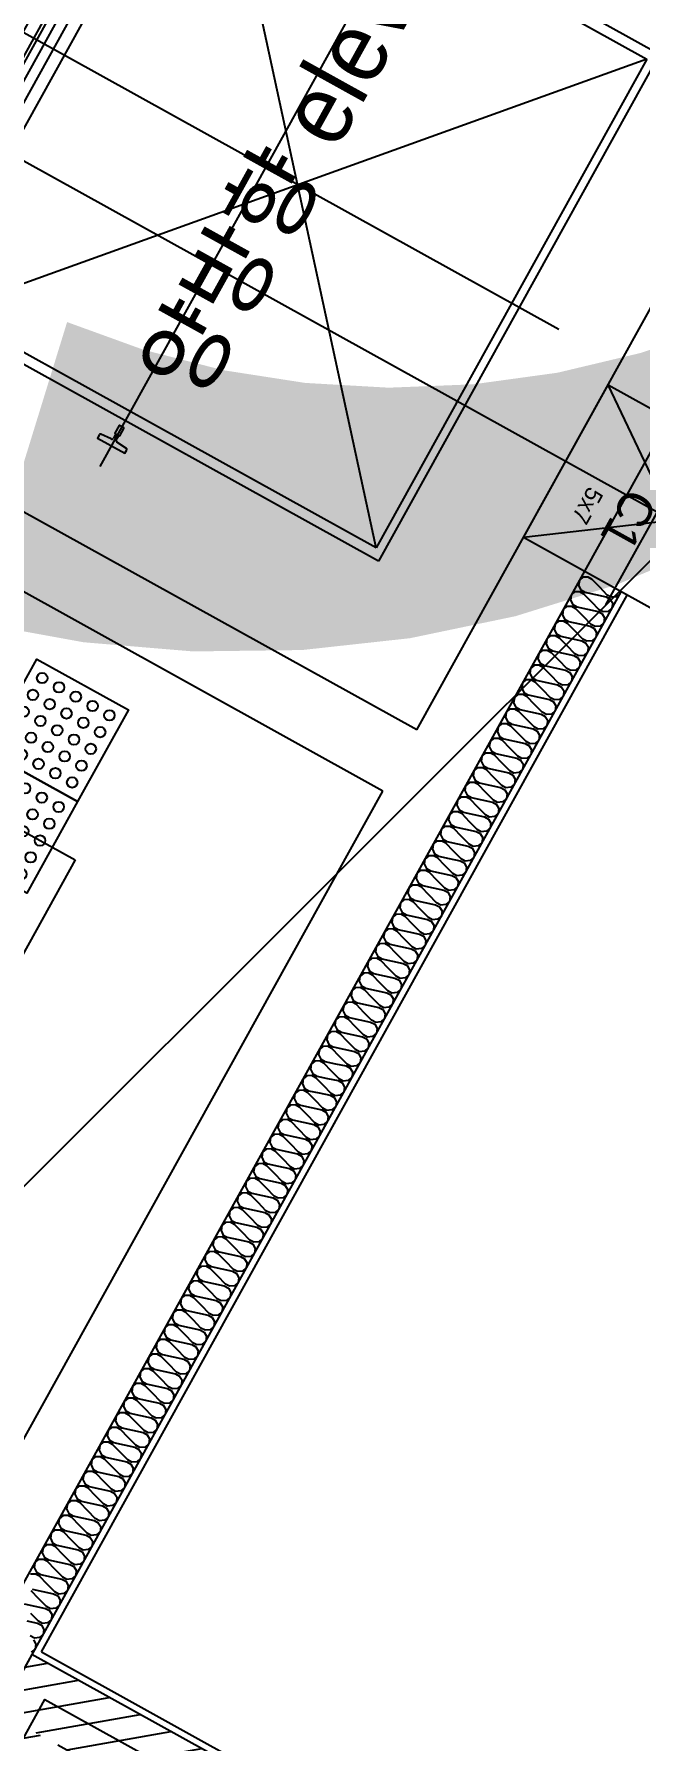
# Model space of a CAD drawing. Header units: millimetres. Extents: x -21000 to 567700, y 435000 to 850800.
# Drawn here: x 261402 to 263136, y 583056 to 587944 of the extents above; entities that cross this region are included whole.
import ezdxf
from ezdxf.xclip import XClip

# ---------------------------------------------------------------- set-up
doc = ezdxf.new("R2010")
doc.units = ezdxf.units.MM
doc.header["$LTSCALE"] = 700
doc.header["$XCLIPFRAME"] = 2
doc.linetypes.add('AB_Pbase$0$주차장기둥$0$CEN', pattern=[62, 60, -1, 0, -1])
doc.layers.get('0').update_dxf_attribs({"color": 2})
doc.layers.get('Defpoints').update_dxf_attribs({"color": 171})
for name, color, linetype in [('AB_Pbase$0$AREA-C', 3, 'Continuous'), ('AB_Pbase$0$elev', 6, 'Continuous'), ('AB_Pbase$0$FIN', 6, 'Continuous'), ('AB_Pbase$0$HAT-BR', 5, 'Continuous'), ('AB_Pbase$0$INS', 8, 'Continuous'), ('AB_Pbase$0$LEAD', 7, 'Continuous'), ('AB_Pbase$0$WAL', 3, 'Continuous'), ('AB_Pbase$0$점자블럭', 5, 'Continuous'), ('AB_Pbase$0$주차장기둥$0$CEN_P', 244, 'AB_Pbase$0$주차장기둥$0$CEN')]:
    doc.layers.add(name, color=color, linetype=linetype)
doc.layers.add('AB_Pbase$0$주차장기둥$0$DEFPOINT', color=247, linetype='Continuous', plot=False)
doc.styles.add('AB_Pbase$0$울릉도L', font='')
doc.styles.add('AB_Pbase$0$주차장기둥$0$맑은 고딕', font='')
doc.styles.get('AB_Pbase$0$울릉도L').set_extended_font_data('Dotum')
doc.styles.get('AB_Pbase$0$주차장기둥$0$맑은 고딕').set_extended_font_data('Dotum')

# ---------------------------------------------------------------- blocks, each defined once
blk = doc.blocks.new('AB_Pbase$0$car_rail_13K')
for p, q in [((47.790624, 41.725773), (45.348959, 9.373712)), ((45.348959, -9.373711), (47.790624, -41.725773))]:
    blk.add_line(p, q)
for points in [[(40.363138, 4.75), (26, 4.75), (26, 8), (1, 8), (0, 7), (0, -7), (1, -8), (26, -8), (26, -4.75), (40.363138, -4.75)], [(50.782116, -44.5), (62, -44.5), (62, 44.5), (50.782116, 44.5)]]:
    blk.add_lwpolyline(points)
for centre, radius, start, end in [((40.363138, 9.75), 5, 270, 355.683972), ((50.782116, 41.5), 3, 90, 175.683972), ((40.363138, -9.75), 5, 4.316028, 90), ((50.782116, -41.5), 3, 184.316028, 270)]:
    blk.add_arc(centre, radius, start, end)
blk = doc.blocks.new('AB_Pbase$0$A$C1E77784F')
at = {"layer": 'AB_Pbase$0$elev'}
for p, q in [((840, -220), (840, -2180)), ((35, -680), (35, -250)), ((35, -250), (90, -250)), ((90, -250), (90, -2150)), ((115, -250), (185, -250)), ((115, -2150), (115, -250)), ((185, -250), (185, -370)), ((185, -370), (1670, -370)), ((1670, -370), (1670, -2030)), ((1645, -2000), (245, -400)), ((1645, -400), (245, -2000)), ((245, -400), (245, -750)), ((245, -400), (1645, -400)), ((1645, -400), (1645, -2000)), ((0, -600), (35, -680)), ((-237, -710), (-237, -680)), ((-237, -680), (-200, -680)), ((-1, -680), (39, -680)), ((39, -680), (39, -750)), ((39, -750), (-237, -710)), ((185, -750), (185, -720)), ((45, -1665), (45, -735)), ((45, -735), (80, -735)), ((80, -735), (80, -1665)), ((145, -1665), (145, -735)), ((145, -735), (180, -735)), ((180, -735), (180, -1665)), ((245, -750), (185, -750)), ((1800, -1200), (-215, -1200)), ((39, -1650), (-237, -1690)), ((39, -1720), (39, -1650)), ((245, -1650), (185, -1650)), ((185, -1650), (185, -1680)), ((245, -2000), (245, -1650)), ((-237, -1690), (-237, -1720)), ((80, -1665), (45, -1665)), ((180, -1665), (145, -1665)), ((-237, -1720), (-200, -1720)), ((-1, -1720), (39, -1720)), ((0, -1800), (35, -1720)), ((35, -2150), (35, -1720)), ((1645, -2000), (245, -2000)), ((1670, -2030), (185, -2030)), ((185, -2030), (185, -2150)), ((35, -2150), (90, -2150)), ((115, -2150), (185, -2150))]:
    blk.add_line(p, q, dxfattribs=at)
for p, rotation in [((840, -350), 89.99999936946413), ((840, -2050), 269.9999993694635)]:
    blk.add_blockref('AB_Pbase$0$car_rail_13K', p, dxfattribs=dict(at, rotation=rotation))
at = {"layer": 'Defpoints', "style": 'AB_Pbase$0$울릉도L'}
blk.add_text('양방향 elev.', height=200, rotation=90, dxfattribs=at).set_placement((995.2, -1889.6))
blk = doc.blocks.new('AB_Pbase$0$AB_Pbase_지하1층_골조')
for p, q in [((261218.1, 583230.3), (265775.3, 591451.7)), ((262497.6, 585951.1), (263661.1, 588050.2)), ((262400.6, 585776.2), (258805.9, 587768.8)), ((262497.6, 585951.1), (260748.3, 586920.8)), ((261140.1, 583502.2), (262400.6, 585776.2))]:
    blk.add_line(p, q)
blk = doc.blocks.new('AB_Pbase$0$주차장기둥$0$cen 2bl 지하')
at = {"layer": 'AB_Pbase$0$주차장기둥$0$CEN_P', "color": 5}
for p, q in [((-31785.7, 68579), (-31785.7, 98983)), ((-39385.7, 68883), (119274.2, 68883))]:
    blk.add_line(p, q, dxfattribs=at)
at = {"layer": 'AB_Pbase$0$주차장기둥$0$CEN_P', "color": 54}
blk.add_line((-29947.6, 74983), (-49872.5, 5565.9), dxfattribs=at)
blk = doc.blocks.new('AB_Pbase$0$주차장기둥$0$p기둥 5x7')
blk.add_lwpolyline([(-250, 350), (250, 350), (250, -350), (-250, -350)], close=True)
at = {"layer": 'AB_Pbase$0$주차장기둥$0$DEFPOINT'}
for p, q in [((250, 350), (-250, -350)), ((-250, 350), (250, -350))]:
    blk.add_line(p, q, dxfattribs=at)
at = {"layer": 'AB_Pbase$0$주차장기둥$0$DEFPOINT', "color": 6, "style": 'AB_Pbase$0$주차장기둥$0$맑은 고딕'}
for s, height, p in [('C1', 100, (-24.4, -160.2)), ('5x7', 50, (28.8, -258.5))]:
    blk.add_text(s, height=height, rotation=0, dxfattribs=at).set_placement(p)
blk = doc.blocks.new('AB_Pbase$0$주차장기둥')
for name, p, rotation in [('AB_Pbase$0$주차장기둥$0$cen 2bl 지하', (36991.8, -11666.7), 1.99999810188403), ('AB_Pbase$0$주차장기둥$0$p기둥 5x7', (2871.4, 56066.7), 271.9999981018843)]:
    blk.add_blockref(name, p, dxfattribs=dict(rotation=rotation))
blk = doc.blocks.new('AB_Pbase$0$점자블럭')
at = {"layer": 'AB_Pbase$0$점자블럭', "extrusion": (0, 0, -1)}
blk.add_lwpolyline([(0, 0), (300, 0), (300, 300), (0, 300)], close=True, dxfattribs=at)
at = {"layer": 'AB_Pbase$0$점자블럭', "color": 250}
for centre in [(-260, 260), (-205, 260), (-150, 260), (-95, 260), (-40, 260), (-260, 205), (-205, 205), (-150, 205), (-95, 205), (-40, 205), (-260, 150), (-205, 150), (-150, 150), (-95, 150), (-40, 150), (-260, 95), (-205, 95), (-150, 95), (-95, 95), (-40, 95), (-260, 40), (-205, 40), (-150, 40), (-95, 40), (-40, 40)]:
    blk.add_circle(centre, 15, dxfattribs=at)
blk = doc.blocks.new('AB_Pbase')
at = {"layer": 'AB_Pbase$0$HAT-BR'}
h = blk.add_hatch(dxfattribs=at)
h.set_pattern_fill('ANSI31', color=256, scale=20, angle=145)
h.paths.add_polyline_path([(235929.4, 604527.6), (236063.8, 604661.9), (238153, 602571.6), (240063.6, 606018.4), (240229.8, 605926.3), (238280.5, 602409.7), (237010.4, 601140.3), (237826.9, 600323.4), (237692.5, 600189.1), (236741.7, 601140.4), (238029, 602427)])
h.paths.add_polyline_path([(238632.8, 599517.1), (232550.1, 593437.5), (232684.4, 593303.2), (238767.1, 599382.7)])
h.paths.add_polyline_path([(239573, 598576.4), (244422.5, 593724.3), (238339.7, 587644.8), (238205.4, 587779.2), (244153.8, 593724.4), (239438.6, 598442)])
h.paths.add_polyline_path([(253366.3, 576146.8), (254890.9, 574621.3), (254756.5, 574487), (253231.9, 576012.5)], flags=17)
h.paths.add_polyline_path([(246954.3, 581883.1), (245525.6, 580455.2), (245391.3, 580589.5), (246820, 582017.5)])
h.paths.add_polyline_path([(247173.6, 582371), (252407.6, 587602.2), (252541.9, 587467.8), (247308, 582236.6)])
h.paths.add_polyline_path([(260580.1, 582120.7), (261142.4, 583135.1), (260976.2, 583227.2), (260414, 582212.8)], flags=17)
h.paths.add_polyline_path([(263886.9, 576046.1), (264234.4, 575698.5), (264194.3, 575658.4), (265114.4, 575148.5), (265206.5, 575314.6)])
edge = h.paths.add_edge_path()
edge.add_line((263638.9, 581842.7), (261303.6, 583137.2))
edge.add_line((261303.6, 583137.2), (261395.8, 583303.3))
edge.add_line((261395.8, 583303.3), (265930.7, 580789.6))
edge.add_line((265930.7, 580789.6), (269809.1, 587786.6))
edge.add_line((269809.1, 587786.6), (269975.3, 587694.4))
edge.add_line((269975.3, 587694.4), (266096.8, 580697.5))
edge.add_line((266096.8, 580697.5), (266534.1, 580455.1))
edge.add_line((266534.1, 580455.1), (266442, 580288.9))
edge.add_line((266442, 580288.9), (263805.1, 581750.6))
edge.add_line((263638.9, 581842.7), (262485.1, 579761.3))
edge.add_line((263805.1, 581750.6), (261405.4, 577421.6))
edge.add_line((262393, 579595.1), (259935.3, 580957.4))
edge.add_line((262485.1, 579761.3), (259861.3, 581215.7))
edge.add_line((262393, 579595.1), (261239.3, 577513.7))
edge.add_line((259861.3, 581215.7), (259168.1, 579965.2))
edge.add_line((259334.3, 579873.1), (259168.1, 579965.2))
edge.add_line((259935.3, 580957.4), (259334.3, 579873.1))
edge.add_line((261239.3, 577513.7), (258615.4, 578968.1))
edge.add_line((258615.4, 578968.1), (258523.3, 578802))
edge.add_line((258523.3, 578802), (263739.4, 575910.6))
edge.add_line((263739.4, 575910.6), (263879.2, 576050.4))
edge.add_line((263879.2, 576050.4), (261405.4, 577421.6))
edge = h.paths.add_edge_path()
edge.add_line((273761.7, 610263.5), (273411.9, 610457.4))
edge.add_line((273411.9, 610457.4), (273281, 610221.2))
edge.add_line((273281, 610221.2), (271837.9, 611021.2))
edge.add_line((271837.9, 611021.2), (270579.8, 608751.5))
edge.add_line((270579.8, 608751.5), (267899.1, 610237.5))
edge.add_line((267899.1, 610237.5), (268345.1, 611042.1))
edge.add_line((268345.1, 611042.1), (267907.8, 611284.5))
edge.add_line((267907.8, 611284.5), (267461.8, 610479.9))
edge.add_line((267461.8, 610479.9), (264676.1, 612024))
edge.add_line((264676.1, 612024), (266867.4, 615977.3))
edge.add_line((266867.4, 615977.3), (266701.3, 616069.4))
edge.add_line((266701.3, 616069.4), (265295.3, 613533))
edge.add_line((265295.3, 613533), (264945.5, 613726.9))
edge.add_line((264945.5, 613726.9), (264853.4, 613560.7))
edge.add_line((264853.4, 613560.7), (265203.2, 613366.8))
edge.add_line((265203.2, 613366.8), (264417.8, 611949.9))
edge.add_line((264417.8, 611949.9), (276229.5, 605402.6))
edge.add_line((276229.5, 605402.6), (278088.8, 608756.8))
edge.add_line((278088.8, 608756.8), (278565.5, 608492.5))
edge.add_line((278565.5, 608492.5), (278798.2, 608912.4))
edge.add_line((278798.2, 608912.4), (278719.4, 608956))
edge.add_line((278719.4, 608956), (278578.9, 608702.3))
edge.add_line((278578.9, 608702.3), (278093.4, 608971.4))
edge.add_line((278093.4, 608971.4), (278825.5, 610292.1))
edge.add_line((278825.5, 610292.1), (278746.8, 610335.7))
edge.add_line((278746.8, 610335.7), (278092.3, 609155))
edge.add_line((278092.3, 609155), (277414.5, 609530.7))
edge.add_line((277414.5, 609530.7), (277370.8, 609452))
edge.add_line((277370.8, 609452), (278048.7, 609076.3))
edge.add_line((278048.7, 609076.3), (276155.5, 605660.9))
edge.add_line((276155.5, 605660.9), (275027.2, 606286.3))
edge.add_line((275027.2, 606286.3), (275473.2, 607090.9))
edge.add_line((275473.2, 607090.9), (275394.5, 607134.6))
edge.add_line((275394.5, 607134.6), (274948.5, 606329.9))
edge.add_line((274948.5, 606329.9), (274668.6, 606485.1))
edge.add_line((274668.6, 606485.1), (275114.6, 607289.7))
edge.add_line((275114.6, 607289.7), (275035.9, 607333.3))
edge.add_line((275035.9, 607333.3), (274589.9, 606528.7))
edge.add_line((274589.9, 606528.7), (270746, 608659.4))
edge.add_line((270746, 608659.4), (271911.9, 610762.9))
edge.add_line((271911.9, 610762.9), (273538.7, 609861.1))
edge.add_line((273538.7, 609861.1), (273766.6, 610272.2))
h.paths.add_polyline_path([(249823.9, 630123.9), (248214.6, 631015.9), (248122.5, 630849.7), (249731.8, 629957.7)])
h.paths.add_polyline_path([(264448.6, 621462.8), (264706.6, 621319.7), (264798.7, 621485.9), (263959.1, 621951.3), (263866.9, 621785.1), (264282.4, 621554.9), (263271.6, 619731.3), (263437.7, 619639.2)])
h.paths.add_polyline_path([(269499.6, 619034.5), (268660, 619499.9), (268567.9, 619333.7), (269048.9, 619067.1), (267972.6, 617125.4), (268138.8, 617033.3), (269215.1, 618975), (269407.5, 618868.3)])
h.paths.add_polyline_path([(278950.9, 618872.1), (277573.4, 619635.6), (275440.2, 615787.3), (272265.3, 617547.2), (272173.2, 617381), (274499.7, 616091.4), (273527.6, 614337.8), (273693.8, 614245.7), (274665.9, 615999.3), (276004, 615257.5), (276166.4, 615550.5), (275676.7, 615822), (277647.4, 619377.4), (278858.8, 618705.9)])
h.paths.add_polyline_path([(271683.5, 616497.6), (271517.4, 616589.7), (270492, 614739.9), (270658.2, 614647.8)])
h.paths.add_polyline_path([(266121, 619581), (265095.6, 617731.2), (264929.4, 617823.3), (265954.8, 619673.1)])
h.paths.add_polyline_path([(264405.1, 617124.9), (264497.2, 617291.1), (264296.1, 617402.6), (264203.9, 617236.4)])
edge = h.paths.add_edge_path()
edge.add_line((261140, 623342.4), (261232.1, 623508.6))
edge.add_line((261232.1, 623508.6), (257484.4, 625586))
edge.add_line((257484.4, 625586), (257392.3, 625419.8))
edge.add_line((257392.3, 625419.8), (258756.7, 624663.5))
edge.add_line((258756.7, 624663.5), (257030.8, 621549.9))
edge.add_line((257030.8, 621549.9), (255666.4, 622306.2))
edge.add_line((255666.4, 622306.2), (255622.7, 622227.5))
edge.add_line((255622.7, 622227.5), (256987.1, 621471.2))
edge.add_line((256987.1, 621471.2), (256735, 621016.4))
edge.add_line((256735, 621016.4), (256813.8, 620972.7))
edge.add_line((256813.8, 620972.7), (258835.4, 624619.9))
edge.add_line((258835.4, 624619.9), (261140, 623342.4))
h.paths.add_polyline_path([(252295.3, 623557.4), (252251.7, 623478.7), (252800.5, 623174.5), (252844.1, 623253.2)], flags=17)
h.paths.add_polyline_path([(278024, 614023.5), (278741.6, 615317.9), (277798.7, 613617.1), (277877.5, 613573.4), (278119.7, 614010.5), (279335.4, 613336.6), (279379.1, 613415.3), (278163.4, 614089.2), (278820.3, 615274.3), (278741.6, 615317.9)])
h.paths.add_polyline_path([(276999.8, 611990.1), (277047.9, 611963.4), (276926.7, 611744.8), (276799.9, 611815.1), (277163.5, 612471), (277242.2, 612427.4)], flags=17)
h.paths.add_polyline_path([(275349.5, 612653.4), (275456.1, 612845.8), (275766.5, 612673.7), (275659.8, 612481.3)], flags=17)
h.paths.add_polyline_path([(274915.1, 612859.8), (274748.9, 612952), (274506.5, 612514.6), (274672.7, 612422.5)], flags=17)
h.paths.add_polyline_path([(279024.5, 610867.8), (280144.5, 612888.1), (280223.2, 612844.5), (279103.3, 610824.1)])
h.paths.add_polyline_path([(279601.8, 610547.8), (280721.7, 612568.2), (280800.4, 612524.5), (279680.5, 610504.2)])
edge = h.paths.add_edge_path()
edge.add_line((268115.9, 579441.1), (268710.6, 579111.4))
edge.add_line((268710.6, 579111.4), (268676.7, 579050.2))
edge.add_line((268676.7, 579050.2), (271436.1, 577520.6))
edge.add_line((271436.1, 577520.6), (271470, 577581.9))
edge.add_line((271470, 577581.9), (271528.2, 577686.8))
edge.add_line((271528.2, 577686.8), (268174.1, 579546.1))
edge.add_line((268174.1, 579546.1), (268115.9, 579441.1))
h.paths.add_polyline_path([(252546, 576288.4), (251117.3, 574860.5), (254615.6, 571360.4), (257807.1, 577118), (257640.9, 577210.2), (255736.8, 573775), (255682.7, 573829.2), (255548.3, 573694.9), (255641, 573602.1), (254521.2, 571582.1), (251315.3, 574789.7), (252680.4, 576154.1)])
h.paths.add_polyline_path([(254748.7, 622094.5), (254457.8, 621569.8), (254624, 621477.7), (254914.9, 622002.4)], flags=17)
h.paths.add_polyline_path([(260390.1, 620339.5), (260224, 620431.6), (261377.8, 622513.2), (261544, 622421.1)])
h.paths.add_polyline_path([(246694.2, 601788.4), (244262.8, 603136.2), (244354.9, 603302.4), (246786.3, 601954.6)])
h.paths.add_polyline_path([(264513.8, 616681.6), (263362.4, 614604.4), (263948.4, 614279.6), (263856.3, 614113.4), (262500.6, 614864.9), (262592.7, 615031.1), (263196.2, 614696.5), (264347.6, 616773.8)])
h.paths.add_polyline_path([(251505.8, 616203), (251413.7, 616036.9), (267384.3, 607184.2), (267476.4, 607350.4)])
h.paths.add_polyline_path([(271057.7, 605148), (274188.8, 603412.4), (272429, 600237.5), (270189.9, 601478.7), (270097.8, 601312.5), (274624, 598803.6), (274716.1, 598969.8), (272595.1, 600145.4), (274355, 603320.3), (277464.3, 601596.8), (270405.5, 588862.3), (265870.5, 591376.1), (265778.4, 591209.9), (270479.5, 588604), (277722.6, 601670.9), (271149.8, 605314.2)])
h.paths.add_polyline_path([(255481.8, 630440.5), (255389.7, 630274.4), (255792, 630051.4), (254296.4, 627353.1), (254375.1, 627309.5), (255870.8, 630007.7), (258726.4, 628424.8), (257230.8, 625726.6), (257396.9, 625634.5), (258984.7, 628498.9)])
h.paths.add_polyline_path([(252754.7, 624571.9), (253714.6, 626303.6), (253793.4, 626260), (252833.4, 624528.2)])
h.paths.add_polyline_path([(271454, 617733.9), (271546.1, 617900.1), (271143.9, 618123.1), (271051.8, 617956.9)])
h.paths.add_polyline_path([(274129.6, 612597.8), (274173.2, 612676.5), (272975, 613340.7), (272679.2, 612807.2), (272845.4, 612715.1), (273097.5, 613169.9)], flags=17)
h.paths.add_polyline_path([(261119, 615848), (261285.2, 615755.9), (262691.1, 618292.3), (262525, 618384.4)])
h.paths.add_polyline_path([(261302.7, 615746.2), (261210.6, 615580), (261503.6, 615417.6), (261595.7, 615583.7)], flags=17)
h.paths.add_polyline_path([(260779.6, 615235.7), (260945.8, 615143.6), (260407.7, 614172.8), (247559.5, 621294.6), (247428.3, 621367.4), (245110.6, 622652.1), (245202.7, 622818.3), (246042.3, 622352.9), (246488.4, 623157.5), (246654.5, 623065.4), (246208.5, 622260.8), (248062.7, 621233), (249400.8, 623646.9), (248952.5, 623895.4), (248996.2, 623974.1), (249984.5, 623426.3), (249940.9, 623347.5), (249479.5, 623603.3), (248141.4, 621189.3), (250017.5, 620149.4), (251359.6, 622570.7), (250948.5, 622798.5), (250988.1, 622869.9), (251939.3, 622342.7), (251895.6, 622264), (251434.3, 622519.7), (250096.2, 620105.8), (252811.9, 618600.4), (253257.9, 619405.1), (253336.6, 619361.5), (252890.6, 618556.8), (253257.9, 618353.2), (254159.7, 619980), (253792.3, 620183.6), (253676, 619973.7), (253597.3, 620017.3), (253905.1, 620572.7), (254071.3, 620480.6), (253971.9, 620301.3), (254627.9, 619937.7), (254535.8, 619771.5), (254238.4, 619936.4), (253336.7, 618309.6), (254613.6, 617601.7), (255607.5, 619394.7), (255773.6, 619302.6), (254779.8, 617509.6), (260333.6, 614431.1)])
h.paths.add_polyline_path([(251257.3, 624727.3), (251091.2, 624819.4), (250887.5, 624452.1), (248071, 626013.3), (247978.9, 625847.1), (247979.1, 625847), (246827.7, 623769.8), (246993.9, 623677.6), (248145.3, 625754.9), (251552, 623866.5), (251644.1, 624032.7), (251053.7, 624359.9)])
h.paths.add_polyline_path([(239278.8, 608614.4), (239444.9, 608522.3), (239503.1, 608627.2), (240058.5, 608319.4), (240150.6, 608485.5), (239595.2, 608793.4), (239937, 609410), (239416.6, 609698.5), (239373, 609619.7), (239727.2, 609423.4)], flags=17)
h.paths.add_polyline_path([(249096, 617321.6), (249188.1, 617487.8), (246328.1, 619073.1), (246196.9, 619145.8), (244727.6, 619960.3), (244635.4, 619794.1)])
h.paths.add_polyline_path([(244912.1, 609773.6), (245004.2, 609939.8), (238523.3, 613532.3), (235245.5, 607619), (234042, 606416.1), (235434.6, 605022.7), (235569, 605157.1), (234240, 606486.8), (235318, 607564.2), (236122.2, 609014.9), (238706.7, 607582.3), (238270.4, 606795.2), (238991.9, 606395.2), (239084, 606561.4), (238528.6, 606869.2), (239047.4, 607805.1), (238881.2, 607897.2), (238798.8, 607748.5), (238357.1, 607993.3), (239086.7, 609309.6), (239008, 609353.3), (238278.4, 608037), (236214.3, 609181.1), (238509.9, 613322.4), (242795.5, 610946.9), (241038.1, 607776.4), (241204.2, 607684.3), (242961.7, 610854.8)])
h.paths.add_polyline_path([(254770.9, 631457.8), (254937, 631365.6), (255145.7, 631742.1), (254979.5, 631834.2)])
h.paths.add_polyline_path([(254539.5, 630648.5), (254373.3, 630740.6), (254143, 630325.1), (253548.3, 630654.8), (253504.7, 630576.1), (254099.4, 630246.4), (253042.5, 628339.7), (251765.6, 629047.6), (252822.5, 630954.2), (252848.7, 630939.7), (252892.3, 631018.4), (252787.4, 631076.6), (251686.9, 629091.2), (250436.1, 629784.5), (250344, 629618.3), (251594.7, 628925), (250494.2, 626939.6), (250599.2, 626881.5), (250642.8, 626960.2), (250616.6, 626974.7), (251673.5, 628881.4), (252950.4, 628173.6), (251893.5, 626266.9), (251298.8, 626596.6), (251255.1, 626517.9), (251849.9, 626188.2), (251488.7, 625536.6), (251654.9, 625444.5)])
h = blk.add_hatch(dxfattribs=at)
h.set_pattern_fill('ANSI31', color=256, scale=20, angle=145)
h.set_pattern_definition([(190, (-12040.563, 510287.5), (11.026659, -62.535292), [])])
h.paths.add_polyline_path([(261469.8, 583045), (261303.6, 583137.2), (261109.7, 582787.3), (260987.3, 582855.2), (260895.2, 582689), (261183.8, 582529)])
at = {"layer": 'AB_Pbase$0$AREA-C'}
blk.add_lwpolyline([(251046.6, 574655.4), (245320.5, 580384.5), (252757.7, 587817.8), (253097, 587478.3), (253231.8, 587613), (253729.4, 587335.6), (255154.8, 589907), (257874.9, 588399.2), (256517.4, 585950.3), (261166, 583373.5), (260858.1, 582818.1), (261146.8, 582658.2), (261432.8, 583174.2), (263768, 581879.7), (261276.3, 577384.6), (258652.5, 578839), (255715.9, 573541.3), (255688.4, 573568.8), (253909.6, 571790.9), (251392.9, 574308.8), (253171.8, 576086.8), (252825.4, 576433.3), (251046.6, 574655.4), (248251.1, 577452.4)], dxfattribs=at)
at = {"layer": 'AB_Pbase$0$FIN'}
for p, q in [((261264.9, 583067.2), (263082.9, 586347)), ((261422.9, 583311.1), (263100.4, 586337.3)), ((261422.9, 583311.1), (265922.9, 580816.8))]:
    blk.add_line(p, q, dxfattribs=at)
at = {"layer": 'AB_Pbase$0$INS'}
for points in [[(263080, 586341.8), (263069.4, 586332.5), (263054.8, 586331), (263043.3, 586337.4), (263021.4, 586359.8), (262999.5, 586382.3), (262988, 586388.7), (262974, 586388.2), (262963.4, 586379), (262961.2, 586365.1), (262967.6, 586351.9), (262979.2, 586345.5), (263009.8, 586338.8), (263040.4, 586332.2), (263051.9, 586325.8), (263058.9, 586313.7), (263056.7, 586299.8), (263046.1, 586290.6), (263031.5, 586289), (263020, 586295.4), (262998.1, 586317.9), (262976.3, 586340.3), (262964.7, 586346.7), (262950.7, 586346.2), (262940.1, 586337), (262937.9, 586323.1), (262944.3, 586309.9), (262955.9, 586303.5), (262986.5, 586296.9), (263017.1, 586290.2), (263028.6, 586283.8), (263035.6, 586271.7), (263033.4, 586257.8), (263022.8, 586248.6), (263008.3, 586247.1), (262996.7, 586253.5), (262974.9, 586275.9), (262953, 586298.3), (262941.4, 586304.7), (262927.4, 586304.2), (262916.9, 586295), (262914.7, 586281.1), (262921.1, 586268), (262932.6, 586261.6), (262963.2, 586254.9), (262993.8, 586248.2), (263005.4, 586241.8), (263012.4, 586229.7), (263010.2, 586215.8), (262999.6, 586206.6), (262985, 586205.1), (262973.5, 586211.5), (262951.6, 586233.9), (262929.7, 586256.3), (262918.2, 586262.7), (262904.2, 586262.2), (262893.6, 586253), (262891.4, 586239.1), (262897.8, 586226), (262909.3, 586219.6), (262939.9, 586212.9), (262970.6, 586206.2), (262982.1, 586199.8), (262989.1, 586187.7), (262986.9, 586173.8), (262976.3, 586164.6), (262961.7, 586163.1), (262950.2, 586169.5), (262928.3, 586191.9), (262906.4, 586214.3), (262894.9, 586220.7), (262880.9, 586220.2), (262870.3, 586211), (262868.1, 586197.2), (262874.5, 586184), (262886.1, 586177.6), (262916.7, 586170.9), (262947.3, 586164.2), (262958.8, 586157.8), (262965.8, 586145.7), (262963.6, 586131.9), (262953, 586122.6), (262938.5, 586121.1), (262926.9, 586127.5), (262905, 586149.9), (262883.2, 586172.3), (262871.6, 586178.7), (262857.6, 586178.3), (262847, 586169), (262844.8, 586155.2), (262851.3, 586142), (262862.8, 586135.6), (262893.4, 586128.9), (262924, 586122.3), (262935.6, 586115.9), (262942.6, 586103.7), (262940.4, 586089.9), (262929.8, 586080.7), (262915.2, 586079.1), (262903.6, 586085.5), (262881.8, 586107.9), (262859.9, 586130.4), (262848.4, 586136.8), (262834.4, 586136.3), (262823.8, 586127.1), (262821.6, 586113.2), (262828, 586100), (262839.5, 586093.6), (262870.1, 586087), (262900.7, 586080.3), (262912.3, 586073.9), (262919.3, 586061.8), (262917.1, 586047.9), (262906.5, 586038.7), (262891.9, 586037.1), (262880.4, 586043.5), (262858.5, 586066), (262836.6, 586088.4), (262825.1, 586094.8), (262811.1, 586094.3), (262800.5, 586085.1), (262798.3, 586071.2), (262804.7, 586058), (262816.3, 586051.6), (262846.9, 586045), (262877.5, 586038.3), (262889, 586031.9), (262896, 586019.8), (262893.8, 586005.9), (262883.2, 585996.7), (262868.7, 585995.2), (262857.1, 586001.6), (262835.2, 586024), (262813.4, 586046.4), (262801.8, 586052.8), (262787.8, 586052.3), (262777.2, 586043.1), (262775, 586029.2), (262781.4, 586016.1), (262793, 586009.7), (262823.6, 586003), (262854.2, 585996.3), (262865.7, 585989.9), (262872.7, 585977.8), (262870.5, 585963.9), (262859.9, 585954.7), (262845.4, 585953.2), (262833.8, 585959.6), (262812, 585982), (262790.1, 586004.4), (262778.5, 586010.8), (262764.6, 586010.3), (262754, 586001.1), (262751.8, 585987.2), (262758.2, 585974.1), (262769.7, 585967.7), (262800.3, 585961), (262830.9, 585954.3), (262842.5, 585947.9), (262849.5, 585935.8), (262847.3, 585921.9), (262836.7, 585912.7), (262822.1, 585911.2), (262810.6, 585917.6), (262788.7, 585940), (262766.8, 585962.4), (262755.3, 585968.8), (262741.3, 585968.4), (262730.7, 585959.1), (262728.5, 585945.3), (262734.9, 585932.1), (262746.5, 585925.7), (262777.1, 585919), (262807.7, 585912.4), (262819.2, 585906), (262826.2, 585893.8), (262824, 585880), (262813.4, 585870.7), (262798.8, 585869.2), (262787.3, 585875.6), (262765.4, 585898), (262743.5, 585920.5), (262732, 585926.9), (262718, 585926.4), (262707.4, 585917.2), (262705.2, 585903.3), (262711.6, 585890.1), (262723.2, 585883.7), (262753.8, 585877), (262784.4, 585870.4), (262795.9, 585864), (262802.9, 585851.9), (262800.7, 585838), (262790.1, 585828.8), (262775.6, 585827.2), (262764, 585833.6), (262742.1, 585856.1), (262720.3, 585878.5), (262708.7, 585884.9), (262694.7, 585884.4), (262684.1, 585875.2), (262681.9, 585861.3), (262688.4, 585848.1), (262699.9, 585841.7), (262730.5, 585835.1), (262761.1, 585828.4), (262772.7, 585822), (262779.7, 585809.9), (262777.5, 585796), (262766.9, 585786.8), (262752.3, 585785.3), (262740.8, 585791.7), (262718.9, 585814.1), (262697, 585836.5), (262685.5, 585842.9), (262671.5, 585842.4), (262660.9, 585833.2), (262658.7, 585819.3), (262665.1, 585806.2), (262676.6, 585799.8), (262707.2, 585793.1), (262737.8, 585786.4), (262749.4, 585780), (262756.4, 585767.9), (262754.2, 585754), (262743.6, 585744.8), (262729, 585743.3), (262717.5, 585749.7), (262695.6, 585772.1), (262673.7, 585794.5), (262662.2, 585800.9), (262648.2, 585800.4), (262637.6, 585791.2), (262635.4, 585777.3), (262641.8, 585764.2), (262653.4, 585757.8), (262684, 585751.1), (262714.6, 585744.4), (262726.1, 585738), (262733.1, 585725.9), (262730.9, 585712), (262720.3, 585702.8), (262705.8, 585701.3), (262694.2, 585707.7), (262672.3, 585730.1), (262650.5, 585752.5), (262638.9, 585758.9), (262624.9, 585758.4), (262614.3, 585749.2), (262612.1, 585735.4), (262618.6, 585722.2), (262630.1, 585715.8), (262660.7, 585709.1), (262691.3, 585702.4), (262702.8, 585696), (262709.9, 585683.9), (262707.6, 585670.1), (262697.1, 585660.8), (262682.5, 585659.3), (262670.9, 585665.7), (262649.1, 585688.1), (262627.2, 585710.5), (262615.6, 585716.9), (262601.7, 585716.5), (262591.1, 585707.2), (262588.9, 585693.4), (262595.3, 585680.2), (262606.8, 585673.8), (262637.4, 585667.1), (262668, 585660.5), (262679.6, 585654.1), (262686.6, 585641.9), (262684.4, 585628.1), (262673.8, 585618.9), (262659.2, 585617.3), (262647.7, 585623.7), (262625.8, 585646.1), (262603.9, 585668.6), (262592.4, 585675), (262578.4, 585674.5), (262567.8, 585665.3), (262565.6, 585651.4), (262572, 585638.2), (262583.6, 585631.8), (262614.2, 585625.2), (262644.8, 585618.5), (262656.3, 585612.1), (262663.3, 585600), (262661.1, 585586.1), (262650.5, 585576.9), (262635.9, 585575.3), (262624.4, 585581.7), (262602.5, 585604.2), (262580.6, 585626.6), (262569.1, 585633), (262555.1, 585632.5), (262544.5, 585623.3), (262542.3, 585609.4), (262548.7, 585596.2), (262560.3, 585589.8), (262590.9, 585583.2), (262621.5, 585576.5), (262633, 585570.1), (262640, 585558), (262637.8, 585544.1), (262627.2, 585534.9), (262612.7, 585533.4), (262601.1, 585539.8), (262579.3, 585562.2), (262557.4, 585584.6), (262545.8, 585591), (262531.8, 585590.5), (262521.2, 585581.3), (262519, 585567.4), (262525.5, 585554.3), (262537, 585547.9), (262567.6, 585541.2), (262598.2, 585534.5), (262609.8, 585528.1), (262616.8, 585516), (262614.6, 585502.1), (262604, 585492.9), (262589.4, 585491.4), (262577.9, 585497.8), (262556, 585520.2), (262534.1, 585542.6), (262522.6, 585549), (262508.6, 585548.5), (262498, 585539.3), (262495.8, 585525.4), (262502.2, 585512.3), (262513.7, 585505.9), (262544.3, 585499.2), (262574.9, 585492.5), (262586.5, 585486.1), (262593.5, 585474), (262591.3, 585460.1), (262580.7, 585450.9), (262566.1, 585449.4), (262554.6, 585455.8), (262532.7, 585478.2), (262510.8, 585500.6), (262499.3, 585507), (262485.3, 585506.6), (262474.7, 585497.3), (262472.5, 585483.5), (262478.9, 585470.3), (262490.5, 585463.9), (262521.1, 585457.2), (262551.7, 585450.6), (262563.2, 585444.2), (262570.2, 585432), (262568, 585418.2), (262557.4, 585409), (262542.9, 585407.4), (262531.3, 585413.8), (262509.4, 585436.2), (262487.6, 585458.7), (262476, 585465.1), (262462, 585464.6), (262451.4, 585455.4), (262449.2, 585441.5), (262455.7, 585428.3), (262467.2, 585421.9), (262497.8, 585415.2), (262528.4, 585408.6), (262540, 585402.2), (262547, 585390.1), (262544.8, 585376.2), (262534.2, 585367), (262519.6, 585365.4), (262508, 585371.8), (262486.2, 585394.3), (262464.3, 585416.7), (262452.7, 585423.1), (262438.8, 585422.6), (262428.2, 585413.4), (262426, 585399.5), (262432.4, 585386.3), (262443.9, 585379.9), (262474.5, 585373.3), (262505.1, 585366.6), (262516.7, 585360.2), (262523.7, 585348.1), (262521.5, 585334.2), (262510.9, 585325), (262496.3, 585323.5), (262484.8, 585329.9), (262462.9, 585352.3), (262441, 585374.7), (262429.5, 585381.1), (262415.5, 585380.6), (262404.9, 585371.4), (262402.7, 585357.5), (262409.1, 585344.4), (262420.7, 585338), (262451.3, 585331.3), (262481.9, 585324.6), (262493.4, 585318.2), (262500.4, 585306.1), (262498.2, 585292.2), (262487.6, 585283), (262473, 585281.5), (262461.5, 585287.9), (262439.6, 585310.3), (262417.8, 585332.7), (262406.2, 585339.1), (262392.2, 585338.6), (262381.6, 585329.4), (262379.4, 585315.5), (262385.8, 585302.4), (262397.4, 585296), (262428, 585289.3), (262458.6, 585282.6), (262470.1, 585276.2), (262477.1, 585264.1), (262474.9, 585250.2), (262464.3, 585241), (262449.8, 585239.5), (262438.2, 585245.9), (262416.4, 585268.3), (262394.5, 585290.7), (262382.9, 585297.1), (262368.9, 585296.6), (262358.4, 585287.4), (262356.1, 585273.6), (262362.6, 585260.4), (262374.1, 585254), (262404.7, 585247.3), (262435.3, 585240.6), (262446.9, 585234.2), (262453.9, 585222.1), (262451.7, 585208.3), (262441.1, 585199), (262426.5, 585197.5), (262415, 585203.9), (262393.1, 585226.3), (262371.2, 585248.7), (262359.7, 585255.1), (262345.7, 585254.7), (262335.1, 585245.4), (262332.9, 585231.6), (262339.3, 585218.4), (262350.8, 585212), (262381.4, 585205.3), (262412.1, 585198.7), (262423.6, 585192.3), (262430.6, 585180.1), (262428.4, 585166.3), (262417.8, 585157.1), (262403.2, 585155.5), (262391.7, 585161.9), (262369.8, 585184.3), (262347.9, 585206.8), (262336.4, 585213.2), (262322.4, 585212.7), (262311.8, 585203.5), (262309.6, 585189.6), (262316, 585176.4), (262327.6, 585170), (262358.2, 585163.4), (262388.8, 585156.7), (262400.3, 585150.3), (262407.3, 585138.2), (262405.1, 585124.3), (262394.5, 585115.1), (262380, 585113.5), (262368.4, 585119.9), (262346.5, 585142.4), (262324.7, 585164.8), (262313.1, 585171.2), (262299.1, 585170.7), (262288.5, 585161.5), (262286.3, 585147.6), (262292.8, 585134.4), (262304.3, 585128), (262334.9, 585121.4), (262365.5, 585114.7), (262377.1, 585108.3), (262384.1, 585096.2), (262381.9, 585082.3), (262371.3, 585073.1), (262356.7, 585071.6), (262345.1, 585078), (262323.3, 585100.4), (262301.4, 585122.8), (262289.9, 585129.2), (262275.9, 585128.7), (262265.3, 585119.5), (262263.1, 585105.6), (262269.5, 585092.5), (262281, 585086.1), (262311.6, 585079.4), (262342.2, 585072.7), (262353.8, 585066.3), (262360.8, 585054.2), (262358.6, 585040.3), (262348, 585031.1), (262333.4, 585029.6), (262321.9, 585036), (262300, 585058.4), (262278.1, 585080.8), (262266.6, 585087.2), (262252.6, 585086.7), (262242, 585077.5), (262239.8, 585063.6), (262246.2, 585050.5), (262257.8, 585044.1), (262288.4, 585037.4), (262319, 585030.7), (262330.5, 585024.3), (262337.5, 585012.2), (262335.3, 584998.4), (262324.7, 584989.1), (262310.2, 584987.6), (262298.6, 584994), (262276.7, 585016.4), (262254.9, 585038.8), (262243.3, 585045.2), (262229.3, 585044.8), (262218.7, 585035.5), (262216.5, 585021.7), (262222.9, 585008.5), (262234.5, 585002.1), (262265.1, 584995.4), (262295.7, 584988.8), (262307.2, 584982.4), (262314.2, 584970.2), (262312, 584956.4), (262301.4, 584947.2), (262286.9, 584945.6), (262275.3, 584952), (262253.5, 584974.4), (262231.6, 584996.9), (262220, 585003.3), (262206.1, 585002.8), (262195.5, 584993.6), (262193.3, 584979.7), (262199.7, 584966.5), (262211.2, 584960.1), (262241.8, 584953.4), (262272.4, 584946.8), (262284, 584940.4), (262291, 584928.3), (262288.8, 584914.4), (262278.2, 584905.2), (262263.6, 584903.6), (262252.1, 584910), (262230.2, 584932.5), (262208.3, 584954.9), (262196.8, 584961.3), (262182.8, 584960.8), (262172.2, 584951.6), (262170, 584937.7), (262176.4, 584924.5), (262188, 584918.1), (262218.6, 584911.5), (262249.2, 584904.8), (262260.7, 584898.4), (262267.7, 584886.3), (262265.5, 584872.4), (262254.9, 584863.2), (262240.3, 584861.7), (262228.8, 584868.1), (262206.9, 584890.5), (262185, 584912.9), (262173.5, 584919.3), (262159.5, 584918.8), (262148.9, 584909.6), (262146.7, 584895.7), (262153.1, 584882.6), (262164.7, 584876.2), (262195.3, 584869.5), (262225.9, 584862.8), (262237.4, 584856.4), (262244.4, 584844.3), (262242.2, 584830.4), (262231.6, 584821.2), (262217.1, 584819.7), (262205.5, 584826.1), (262183.6, 584848.5), (262161.8, 584870.9), (262150.2, 584877.3), (262136.2, 584876.8), (262125.6, 584867.6), (262123.4, 584853.7), (262129.9, 584840.6), (262141.4, 584834.2), (262172, 584827.5), (262202.6, 584820.8), (262214.2, 584814.4), (262221.2, 584802.3), (262219, 584788.4), (262208.4, 584779.2), (262193.8, 584777.7), (262182.3, 584784.1), (262160.4, 584806.5), (262138.5, 584828.9), (262127, 584835.3), (262113, 584834.8), (262102.4, 584825.6), (262100.2, 584811.8), (262106.6, 584798.6), (262118.1, 584792.2), (262148.7, 584785.5), (262179.3, 584778.8), (262190.9, 584772.4), (262197.9, 584760.3), (262195.7, 584746.5), (262185.1, 584737.2), (262170.5, 584735.7), (262159, 584742.1), (262137.1, 584764.5), (262115.2, 584786.9), (262103.7, 584793.3), (262089.7, 584792.9), (262079.1, 584783.6), (262076.9, 584769.8), (262083.3, 584756.6), (262094.9, 584750.2), (262125.5, 584743.5), (262156.1, 584736.9), (262167.6, 584730.5), (262174.6, 584718.4), (262172.4, 584704.5), (262161.8, 584695.3), (262147.3, 584693.7), (262135.7, 584700.1), (262113.8, 584722.5), (262092, 584745), (262080.4, 584751.4), (262066.4, 584750.9), (262055.8, 584741.7), (262053.6, 584727.8), (262060.1, 584714.6), (262071.6, 584708.2), (262102.2, 584701.6), (262132.8, 584694.9), (262144.3, 584688.5), (262151.4, 584676.4), (262149.1, 584662.5), (262138.6, 584653.3), (262124, 584651.7), (262112.4, 584658.1), (262090.6, 584680.6), (262068.7, 584703), (262057.1, 584709.4), (262043.2, 584708.9), (262032.6, 584699.7), (262030.4, 584685.8), (262036.8, 584672.6), (262048.3, 584666.2), (262078.9, 584659.6), (262109.5, 584652.9), (262121.1, 584646.5), (262128.1, 584634.4), (262125.9, 584620.5), (262115.3, 584611.3), (262100.7, 584609.8), (262089.2, 584616.2), (262067.3, 584638.6), (262045.4, 584661), (262033.9, 584667.4), (262019.9, 584666.9), (262009.3, 584657.7), (262007.1, 584643.8), (262013.5, 584630.7), (262025.1, 584624.3), (262055.7, 584617.6), (262086.3, 584610.9), (262097.8, 584604.5), (262104.8, 584592.4), (262102.6, 584578.5), (262092, 584569.3), (262077.4, 584567.8), (262065.9, 584574.2), (262044, 584596.6), (262022.1, 584619), (262010.6, 584625.4), (261996.6, 584624.9), (261986, 584615.7), (261983.8, 584601.8), (261990.2, 584588.7), (262001.8, 584582.3), (262032.4, 584575.6), (262063, 584568.9), (262074.5, 584562.5), (262081.5, 584550.4), (262079.3, 584536.6), (262068.7, 584527.3), (262054.2, 584525.8), (262042.6, 584532.2), (262020.8, 584554.6), (261998.9, 584577), (261987.3, 584583.4), (261973.3, 584583), (261962.7, 584573.7), (261960.5, 584559.9), (261967, 584546.7), (261978.5, 584540.3), (262009.1, 584533.6), (262039.7, 584527), (262051.3, 584520.6), (262058.3, 584508.4), (262056.1, 584494.6), (262045.5, 584485.4), (262030.9, 584483.8), (262019.4, 584490.2), (261997.5, 584512.6), (261975.6, 584535.1), (261964.1, 584541.5), (261950.1, 584541), (261939.5, 584531.8), (261937.3, 584517.9), (261943.7, 584504.7), (261955.2, 584498.3), (261985.8, 584491.6), (262016.4, 584485), (262028, 584478.6), (262035, 584466.5), (262032.8, 584452.6), (262022.2, 584443.4), (262007.6, 584441.8), (261996.1, 584448.2), (261974.2, 584470.7), (261952.3, 584493.1), (261940.8, 584499.5), (261926.8, 584499), (261916.2, 584489.8), (261914, 584475.9), (261920.4, 584462.7), (261932, 584456.3), (261962.6, 584449.7), (261993.2, 584443), (262004.7, 584436.6), (262011.7, 584424.5), (262009.5, 584410.6), (261998.9, 584401.4), (261984.4, 584399.9), (261972.8, 584406.3), (261950.9, 584428.7), (261929.1, 584451.1), (261917.5, 584457.5), (261903.5, 584457), (261892.9, 584447.8), (261890.7, 584433.9), (261897.2, 584420.8), (261908.7, 584414.4), (261939.3, 584407.7), (261969.9, 584401), (261981.4, 584394.6), (261988.5, 584382.5), (261986.3, 584368.6), (261975.7, 584359.4), (261961.1, 584357.9), (261949.5, 584364.3), (261927.7, 584386.7), (261905.8, 584409.1), (261894.2, 584415.5), (261880.3, 584415), (261869.7, 584405.8), (261867.5, 584391.9), (261873.9, 584378.8), (261885.4, 584372.4), (261916, 584365.7), (261946.6, 584359), (261958.2, 584352.6), (261965.2, 584340.5), (261963, 584326.6), (261952.4, 584317.4), (261937.8, 584315.9), (261926.3, 584322.3), (261904.4, 584344.7), (261882.5, 584367.1), (261871, 584373.5), (261857, 584373), (261846.4, 584363.8), (261844.2, 584350), (261850.6, 584336.8), (261862.2, 584330.4), (261892.8, 584323.7), (261923.4, 584317), (261934.9, 584310.6), (261941.9, 584298.5), (261939.7, 584284.7), (261929.1, 584275.4), (261914.5, 584273.9), (261903, 584280.3), (261881.1, 584302.7), (261859.3, 584325.1), (261847.7, 584331.5), (261833.7, 584331.1), (261823.1, 584321.8), (261820.9, 584308), (261827.3, 584294.8), (261838.9, 584288.4), (261869.5, 584281.7), (261900.1, 584275.1), (261911.6, 584268.7), (261918.6, 584256.6), (261916.4, 584242.7), (261905.8, 584233.5), (261891.3, 584231.9), (261879.7, 584238.3), (261857.9, 584260.7), (261836, 584283.2), (261824.4, 584289.6), (261810.4, 584289.1), (261799.9, 584279.9), (261797.6, 584266), (261804.1, 584252.8), (261815.6, 584246.4), (261846.2, 584239.8), (261876.8, 584233.1), (261888.4, 584226.7), (261895.4, 584214.6), (261893.2, 584200.7), (261882.6, 584191.5), (261868, 584190), (261856.5, 584196.3), (261834.6, 584218.8), (261812.7, 584241.2), (261801.2, 584247.6), (261787.2, 584247.1), (261776.6, 584237.9), (261774.4, 584224), (261780.8, 584210.8), (261792.3, 584204.4), (261822.9, 584197.8), (261853.6, 584191.1), (261865.1, 584184.7), (261872.1, 584172.6), (261869.9, 584158.7), (261859.3, 584149.5), (261844.7, 584148), (261833.2, 584154.4), (261811.3, 584176.8), (261789.4, 584199.2), (261777.9, 584205.6), (261763.9, 584205.1), (261753.3, 584195.9), (261751.1, 584182), (261757.5, 584168.9), (261769.1, 584162.5), (261799.7, 584155.8), (261830.3, 584149.1), (261841.8, 584142.7), (261848.8, 584130.6), (261846.6, 584116.7), (261836, 584107.5), (261821.5, 584106), (261809.9, 584112.4), (261788, 584134.8), (261766.2, 584157.2), (261754.6, 584163.6), (261740.6, 584163.1), (261730, 584153.9), (261727.8, 584140), (261734.3, 584126.9), (261745.8, 584120.5), (261776.4, 584113.8), (261807, 584107.1), (261818.6, 584100.7), (261825.6, 584088.6), (261823.4, 584074.8), (261812.8, 584065.5), (261798.2, 584064), (261786.6, 584070.4), (261764.8, 584092.8), (261742.9, 584115.2), (261731.4, 584121.6), (261717.4, 584121.2), (261706.8, 584111.9), (261704.6, 584098.1), (261711, 584084.9), (261722.5, 584078.5), (261753.1, 584071.8), (261783.7, 584065.2), (261795.3, 584058.8), (261802.3, 584046.6), (261800.1, 584032.8), (261789.5, 584023.6), (261774.9, 584022), (261763.4, 584028.4), (261741.5, 584050.8), (261719.6, 584073.3), (261708.1, 584079.7), (261694.1, 584079.2), (261683.5, 584070), (261681.3, 584056.1), (261687.7, 584042.9), (261699.3, 584036.5), (261729.9, 584029.8), (261760.5, 584023.2), (261772, 584016.8), (261779, 584004.7), (261776.8, 583990.8), (261766.2, 583981.6), (261751.6, 583980), (261740.1, 583986.4), (261718.2, 584008.9), (261696.4, 584031.3), (261684.8, 584037.7), (261670.8, 584037.2), (261660.2, 584028), (261658, 584014.1), (261664.4, 584000.9), (261676, 583994.5), (261706.6, 583987.9), (261737.2, 583981.2), (261748.7, 583974.8), (261755.7, 583962.7), (261753.5, 583948.8), (261742.9, 583939.6), (261728.4, 583938.1), (261716.8, 583944.5), (261695, 583966.9), (261673.1, 583989.3), (261661.5, 583995.7), (261647.6, 583995.2), (261637, 583986), (261634.8, 583972.1), (261641.2, 583959), (261652.7, 583952.6), (261683.3, 583945.9), (261713.9, 583939.2), (261725.5, 583932.8), (261732.5, 583920.7), (261730.3, 583906.8), (261719.7, 583897.6), (261705.1, 583896.1), (261693.6, 583902.5), (261671.7, 583924.9), (261649.8, 583947.3), (261638.3, 583953.7), (261624.3, 583953.2), (261613.7, 583944), (261611.5, 583930.1), (261617.9, 583917), (261629.5, 583910.6), (261660.1, 583903.9), (261690.7, 583897.2), (261702.2, 583890.8), (261709.2, 583878.7), (261707, 583864.8), (261696.4, 583855.6), (261681.8, 583854.1), (261670.3, 583860.5), (261648.4, 583882.9), (261626.5, 583905.3), (261615, 583911.7), (261601, 583911.2), (261590.4, 583902), (261588.2, 583888.2), (261594.6, 583875), (261606.2, 583868.6), (261636.8, 583861.9), (261667.4, 583855.2), (261678.9, 583848.8), (261685.9, 583836.7), (261683.7, 583822.9), (261673.1, 583813.6), (261658.6, 583812.1), (261647, 583818.5), (261625.1, 583840.9), (261603.3, 583863.3), (261591.7, 583869.7), (261577.7, 583869.3), (261567.1, 583860), (261564.9, 583846.2), (261571.4, 583833), (261582.9, 583826.6), (261613.5, 583819.9), (261644.1, 583813.3), (261655.7, 583806.9), (261662.7, 583794.8), (261660.5, 583780.9), (261649.9, 583771.7), (261635.3, 583770.1), (261623.8, 583776.5), (261601.9, 583798.9), (261580, 583821.4), (261568.5, 583827.8), (261554.5, 583827.3), (261543.9, 583818.1), (261541.7, 583804.2), (261548.1, 583791), (261559.6, 583784.6), (261590.2, 583778), (261620.8, 583771.3), (261632.4, 583764.9), (261639.4, 583752.8), (261637.2, 583738.9), (261626.6, 583729.7), (261612, 583728.2), (261600.5, 583734.6), (261578.6, 583757), (261556.7, 583779.4), (261545.2, 583785.8), (261531.2, 583785.3), (261520.6, 583776.1), (261518.4, 583762.2), (261524.8, 583749), (261536.4, 583742.6), (261567, 583736), (261597.6, 583729.3), (261609.1, 583722.9), (261616.1, 583710.8), (261613.9, 583696.9), (261603.3, 583687.7), (261588.8, 583686.2), (261577.2, 583692.6), (261555.3, 583715), (261533.5, 583737.4), (261521.9, 583743.8), (261507.9, 583743.3), (261497.3, 583734.1), (261495.1, 583720.2), (261501.6, 583707.1), (261513.1, 583700.7), (261543.7, 583694), (261574.3, 583687.3), (261585.8, 583680.9), (261592.8, 583668.8), (261590.6, 583654.9), (261580.1, 583645.7), (261565.5, 583644.2), (261553.9, 583650.6), (261532.1, 583673), (261510.2, 583695.4), (261498.6, 583701.8), (261484.7, 583701.3), (261474.1, 583692.1), (261471.9, 583678.2), (261478.3, 583665.1), (261489.8, 583658.7), (261520.4, 583652), (261551, 583645.3), (261562.6, 583638.9), (261569.6, 583626.8), (261567.4, 583613), (261556.8, 583603.7), (261542.2, 583602.2), (261530.7, 583608.6), (261508.8, 583631), (261486.9, 583653.4), (261475.4, 583659.8), (261461.4, 583659.4), (261450.8, 583650.1), (261448.6, 583636.3), (261455, 583623.1), (261466.6, 583616.7), (261497.2, 583610), (261527.8, 583603.4), (261539.3, 583597), (261546.3, 583584.8), (261544.1, 583571), (261533.5, 583561.8), (261518.9, 583560.2), (261507.4, 583566.6), (261485.5, 583589), (261463.6, 583611.5), (261452.1, 583617.9), (261438.1, 583617.4), (261427.5, 583608.2), (261425.3, 583594.3), (261431.7, 583581.1), (261443.3, 583574.7), (261473.9, 583568), (261504.5, 583561.4), (261516, 583555), (261523, 583542.9), (261520.8, 583529), (261510.2, 583519.8), (261495.7, 583518.2), (261484.1, 583524.6), (261462.2, 583547.1), (261440.4, 583569.5), (261428.8, 583575.9), (261414.8, 583575.4), (261404.2, 583566.2), (261402, 583552.3), (261408.5, 583539.1), (261420, 583532.7), (261450.6, 583526.1), (261481.2, 583519.4), (261492.8, 583513), (261499.8, 583500.9), (261497.6, 583487), (261487, 583477.8), (261472.4, 583476.3), (261460.9, 583482.7), (261439, 583505.1), (261417.1, 583527.5), (261405.6, 583533.9), (261391.6, 583533.4)], [(261396.7, 583490.8), (261427.3, 583484.1), (261457.9, 583477.4), (261469.5, 583471), (261476.5, 583458.9), (261474.3, 583445), (261463.7, 583435.8), (261449.1, 583434.3), (261437.6, 583440.7), (261415.7, 583463.1), (261393.8, 583485.5)], [(261373.5, 583448.8), (261404.1, 583442.1), (261434.7, 583435.4), (261446.2, 583429), (261453.2, 583416.9), (261451, 583403), (261440.4, 583393.8), (261425.9, 583392.3), (261414.3, 583398.7), (261392.4, 583421.1)], [(261380.8, 583400.1), (261411.4, 583393.4), (261422.9, 583387), (261430, 583374.9), (261427.8, 583361.1), (261417.2, 583351.8), (261402.6, 583350.3), (261391, 583356.7)], [(261399.7, 583345.1), (261406.7, 583333), (261404.5, 583319.1), (261393.9, 583309.9)]]:
    blk.add_lwpolyline(points, dxfattribs=at)
at = {"layer": 'AB_Pbase$0$LEAD'}
for p, q in [((258803.7, 587084), (261519.4, 585578.7)), ((261519.4, 585578.7), (260840.6, 584354.2))]:
    blk.add_line(p, q, dxfattribs=at)
at = {"layer": 'AB_Pbase$0$WAL'}
blk.add_lwpolyline([(261469.8, 583045), (263638.9, 581842.7), (262485.1, 579761.3), (259861.3, 581215.7), (259168.1, 579965.2), (259334.3, 579873.1), (259935.3, 580957.4), (262393, 579595.1), (261239.3, 577513.7), (258615.4, 578968.1), (258523.3, 578802), (263739.4, 575910.6), (263879.2, 576050.4), (261405.4, 577421.6), (263805.1, 581750.6), (266442, 580288.9), (266534.1, 580455.1), (266096.8, 580697.5), (269926.8, 587607), (269760.7, 587699.1), (265930.7, 580789.6), (261395.8, 583303.3), (261303.6, 583137.2)], dxfattribs=at)
for name, p, rotation in [('AB_Pbase$0$AB_Pbase_지하1층_골조', (0, 0), 359.9999999999999), ('AB_Pbase$0$주차장기둥', (231892.5, 539971.5), 329.0000000345588), ('AB_Pbase$0$A$C1E77784F', (261911.9, 589019.8), 330.9999981364547), ('AB_Pbase$0$점자블럭', (261264.1, 585891.7), 240.999998136443), ('AB_Pbase$0$점자블럭', (261118.7, 585629.3), 240.999998136443)]:
    blk.add_blockref(name, p, dxfattribs=dict(rotation=rotation))

msp = doc.modelspace()

# ---------------------------------------------------------------- block references
ref = msp.add_blockref('AB_Pbase', (0, 0))
XClip(ref).set_block_clipping_path([(-0.000000015, 445500.0000000148), (493845.7187941075, 839949.3912975936)])

# ---------------------------------------------------------------- next in the draw order: linework, layer by layer
at = {"layer": 'Defpoints', "color": 30, "true_color": 0xf26722}
msp.add_lwpolyline([(256149.5, 593788.8, 0, 900, -0.520567), (259803.6, 596579.4, 0, 900, -0.520567), (259803.6, 596579.4, 0, 900, -0.520567), (264237.8, 594281.2, 0, 900, -0.520567), (264237.8, 594281.2, 0, 900, -0.520567), (265059, 589561.8, 0, 900, -0.520567), (265059, 589561.8, 0, 900, -0.520567), (261363.8, 586689.1, 0, 900, -0.520567), (261363.8, 586689.1, 0, 900, -0.520567), (256519, 587099.4, 0, 900, -0.520567), (256519, 587099.4, 0, 900, -0.520567)], format="xyseb", close=True, dxfattribs=at)

doc.saveas('drawing.dxf')
